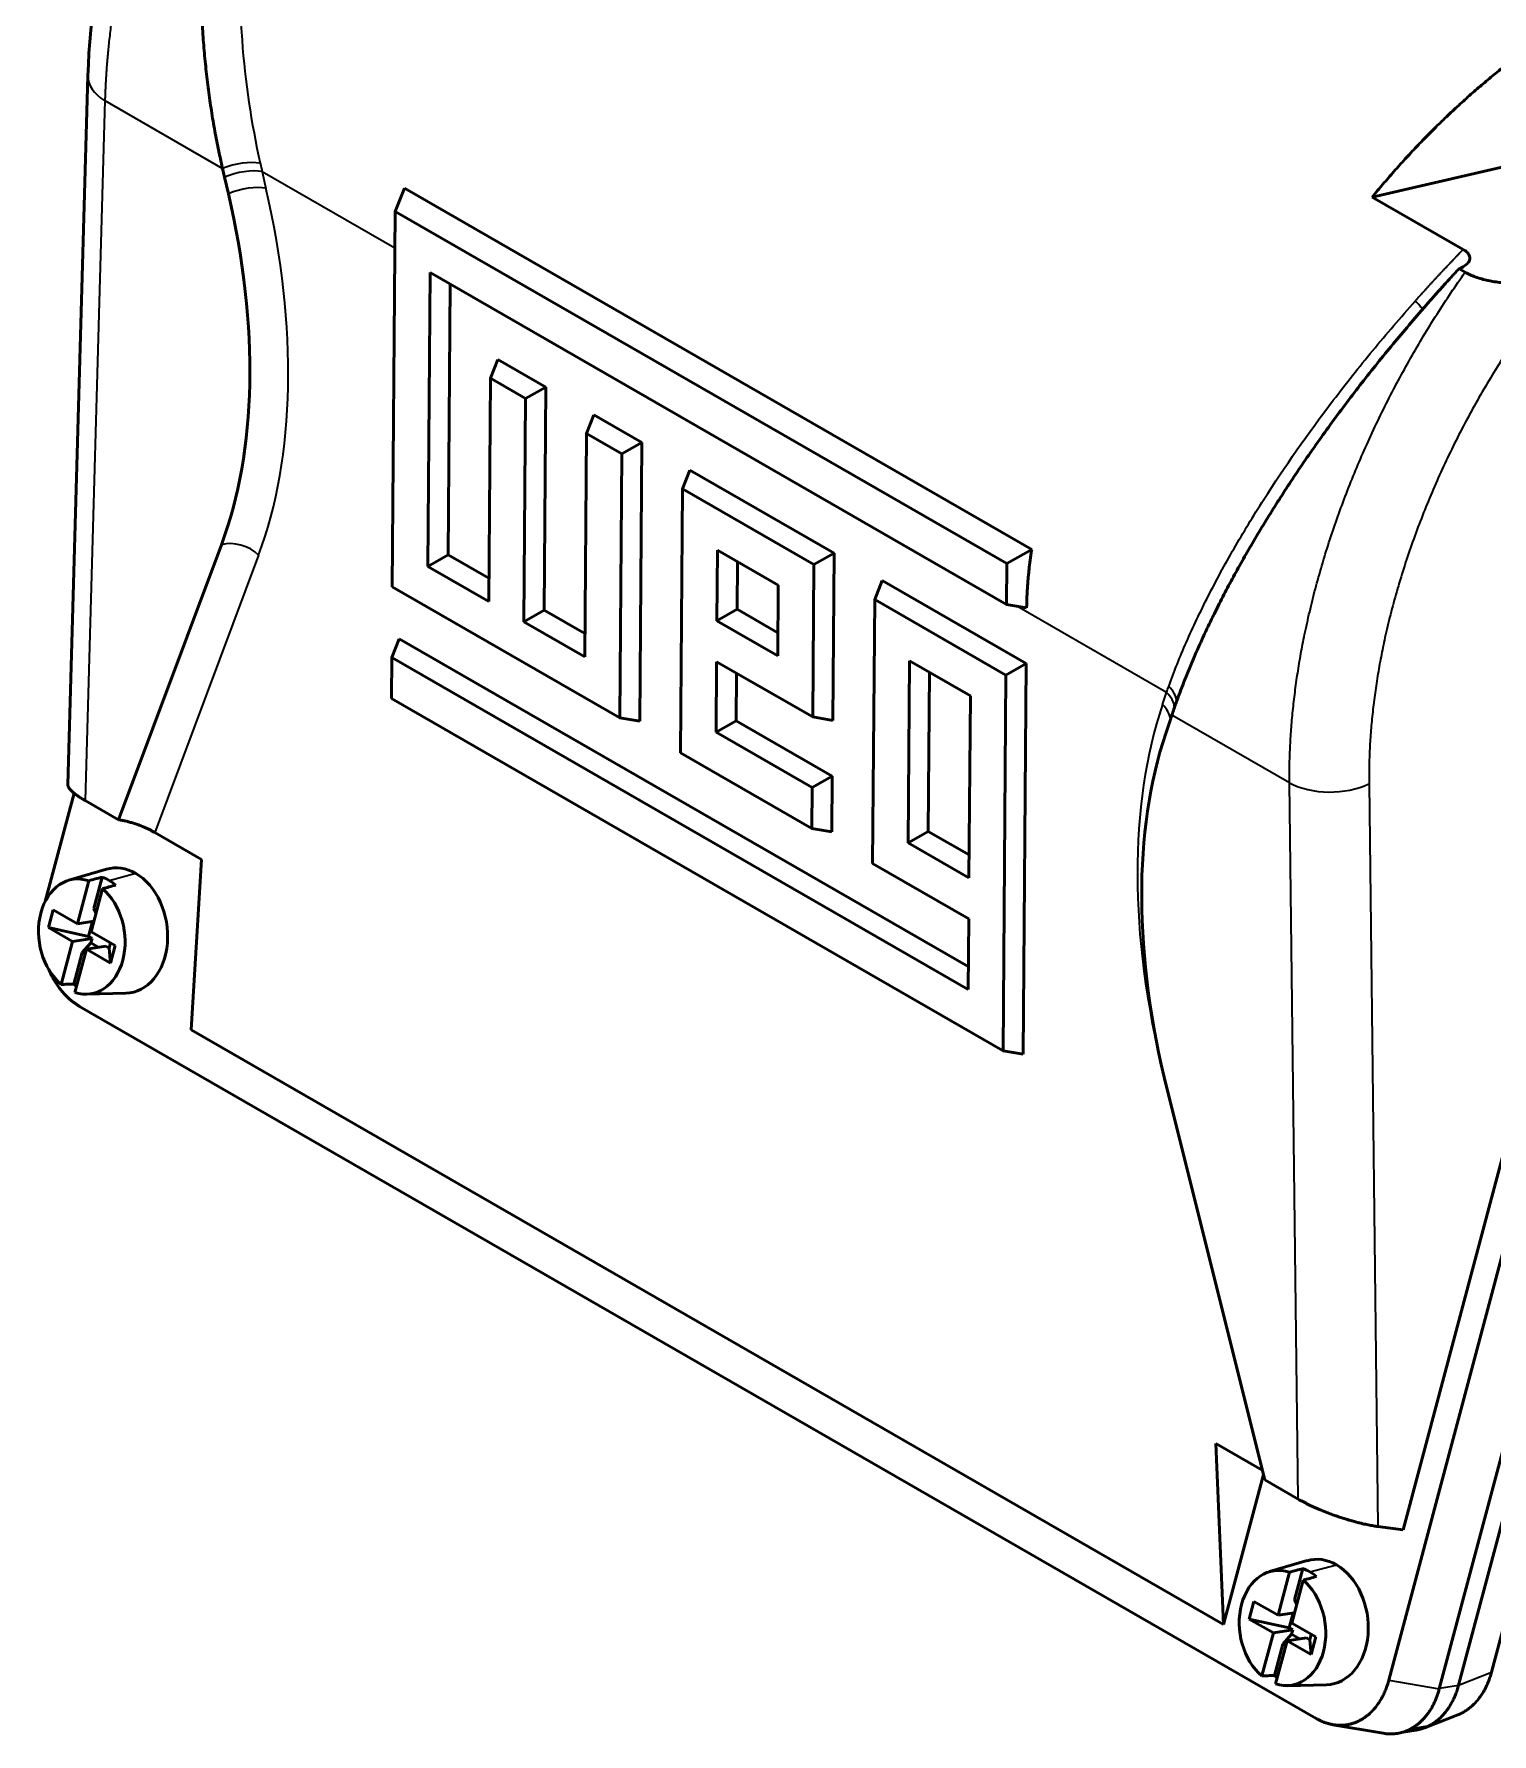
# Model space of a CAD drawing. Header units: millimetres. Extents: x 708 to 3306, y 798 to 2244.
# Drawn here: x 2793.2 to 2943.5, y 951.7 to 1126.9 of the extents above; entities that cross this region are included whole.
import ezdxf

# ---------------------------------------------------------------- set-up
doc = ezdxf.new("R2010")
doc.units = ezdxf.units.MM
doc.header["$LTSCALE"] = 10
doc.layers.add('Visible (ISO)', color=7, linetype='Continuous', lineweight=50)
doc.layers.add('Visible Narrow (ISO)', color=7, linetype='Continuous', lineweight=35)

msp = doc.modelspace()

# ---------------------------------------------------------------- linework, layer by layer
at = {"layer": 'Visible (ISO)'}
for p, q in [((2796.68, 1049.54), (2798.75, 1122.59)), ((2938.01, 956.34), (2982.21, 1122.18)), ((2940.01, 956.73), (2984.08, 1122.12)), ((2943.4, 958.06), (2987.19, 1122.4)), ((2932.81, 957.24), (2976.39, 1120.84)), ((2815.69, 1117.64), (2815.69, 1117.64)), ((2931.11, 1110.09), (2956.51, 1115.94)), ((2812.83, 1112.14), (2812.62, 1113.05)), ((2813.23, 1110.43), (2812.83, 1112.14)), ((2831.36, 1111.01), (2830.42, 1108.62)), ((2831.36, 1111.01), (2896.01, 1073.78)), ((2931.11, 1110.09), (2940.48, 1104.69)), ((2830.42, 1108.62), (2830.12, 1069.91)), ((2893.45, 1072.32), (2830.42, 1108.62)), ((2970.3, 1108), (2934.28, 972.75)), ((2833.78, 1072.03), (2834.02, 1102.31)), ((2834.02, 1102.31), (2893.42, 1068.1)), ((2940.05, 1102.71), (2940.1, 1102.73)), ((2940.05, 1102.71), (2940.68, 1102.35)), ((2836.08, 1101.12), (2835.86, 1073.22)), ((2840.99, 1093.36), (2840.23, 1091.42)), ((2840.99, 1093.36), (2845.94, 1090.51)), ((2840.23, 1091.42), (2840.05, 1068.42)), ((2843.86, 1089.33), (2840.23, 1091.42)), ((2845.94, 1090.51), (2843.86, 1089.33)), ((2845.94, 1090.51), (2845.76, 1067.52)), ((2843.68, 1066.33), (2843.86, 1089.33)), ((2850.89, 1087.66), (2850.13, 1085.72)), ((2850.89, 1087.66), (2855.84, 1084.81)), ((2850.13, 1085.72), (2849.95, 1062.72)), ((2853.76, 1083.63), (2850.13, 1085.72)), ((2855.84, 1084.81), (2853.76, 1083.63)), ((2855.84, 1084.81), (2855.62, 1056.07)), ((2853.55, 1056.42), (2853.76, 1083.63)), ((2860.79, 1081.96), (2860.03, 1080.02)), ((2860.79, 1081.96), (2875.64, 1073.41)), ((2860.03, 1080.02), (2859.82, 1052.81)), ((2873.56, 1072.23), (2860.03, 1080.02)), ((2801.9, 1045.91), (2812.5, 1074.25)), ((2835.86, 1073.22), (2833.78, 1072.03)), ((2835.86, 1073.22), (2840.07, 1070.8)), ((2863.63, 1073.71), (2863.57, 1066.43)), ((2869.9, 1070.1), (2863.63, 1073.71)), ((2865.65, 1067.61), (2865.69, 1072.52)), ((2873.44, 1056.51), (2873.56, 1072.23)), ((2875.64, 1073.41), (2873.56, 1072.23)), ((2875.64, 1073.41), (2875.51, 1056.16)), ((2893.42, 1068.1), (2893.45, 1072.32)), ((2896.01, 1073.78), (2893.45, 1072.32)), ((2840.05, 1068.42), (2833.78, 1072.03)), ((2880.59, 1070.56), (2879.83, 1068.62)), ((2880.59, 1070.56), (2895.44, 1062.01)), ((2830.12, 1069.91), (2853.55, 1056.42)), ((2869.84, 1062.82), (2869.9, 1070.1)), ((2845.76, 1067.52), (2843.68, 1066.33)), ((2845.76, 1067.52), (2849.97, 1065.1)), ((2865.65, 1067.61), (2863.57, 1066.43)), ((2869.86, 1065.19), (2865.65, 1067.61)), ((2879.83, 1068.62), (2879.61, 1041.4)), ((2893.36, 1060.82), (2879.83, 1068.62)), ((2895.49, 1067.76), (2893.42, 1068.1)), ((2849.95, 1062.72), (2843.68, 1066.33)), ((2863.57, 1066.43), (2869.84, 1062.82)), ((2830.82, 1064.57), (2830.06, 1062.63)), ((2830.82, 1064.57), (2889.48, 1030.79)), ((2830.06, 1062.63), (2830.03, 1058.41)), ((2889.46, 1028.42), (2830.06, 1062.63)), ((2863.48, 1054.93), (2863.54, 1062.21)), ((2863.54, 1062.21), (2873.44, 1056.51)), ((2883.43, 1062.31), (2883.28, 1043.53)), ((2889.7, 1058.7), (2883.43, 1062.31)), ((2895.44, 1062.01), (2893.36, 1060.82)), ((2895.44, 1062.01), (2895.12, 1021.77)), ((2865.6, 1061.02), (2865.56, 1056.12)), ((2885.36, 1044.72), (2885.49, 1061.12)), ((2893.06, 1022.11), (2893.36, 1060.82)), ((2830.03, 1058.41), (2893.06, 1022.11)), ((2889.55, 1039.92), (2889.7, 1058.7)), ((2875.51, 1056.16), (2873.44, 1056.51)), ((2910.46, 1056.71), (2910.24, 1056.05)), ((2855.62, 1056.07), (2853.55, 1056.42)), ((2865.56, 1056.12), (2863.48, 1054.93)), ((2873.38, 1049.23), (2863.48, 1054.93)), ((2865.56, 1056.12), (2875.46, 1050.42)), ((2910.24, 1056.05), (2909.82, 1054.8)), ((2859.82, 1052.81), (2873.35, 1045.01)), ((2875.46, 1050.42), (2873.38, 1049.23)), ((2875.46, 1050.42), (2875.41, 1044.67)), ((2794.35, 1037.51), (2797.32, 1048.66)), ((2798.46, 1047.89), (2801.9, 1045.91)), ((2873.35, 1045.01), (2873.38, 1049.23)), ((2810.45, 1041.84), (2805.65, 1044.61)), ((2875.41, 1044.67), (2873.35, 1045.01)), ((2885.36, 1044.72), (2883.28, 1043.53)), ((2889.57, 1042.29), (2885.36, 1044.72)), ((2883.28, 1043.53), (2889.55, 1039.92)), ((2796.79, 1039.7), (2800.66, 1040.82)), ((2809.39, 1024.26), (2810.45, 1041.84)), ((2879.61, 1041.4), (2889.52, 1035.7)), ((2797.66, 1035.2), (2798.84, 1039.64)), ((2800.21, 1040), (2799.35, 1036.77)), ((2799.07, 1034.38), (2800.25, 1038.82)), ((2795.18, 1036.62), (2794.7, 1034.81)), ((2795.18, 1036.62), (2797.66, 1035.2)), ((2797.66, 1035.2), (2799.36, 1035.46)), ((2799.22, 1035.44), (2798.81, 1033.9)), ((2799.66, 1036.59), (2799.35, 1036.77)), ((2799.35, 1036.77), (2799.58, 1036.32)), ((2889.52, 1035.7), (2889.46, 1028.42)), ((2794.7, 1034.81), (2797.17, 1033.38)), ((2794.7, 1034.81), (2798.81, 1033.9)), ((2797.17, 1033.38), (2799.17, 1033.69)), ((2799.17, 1033.69), (2798.81, 1033.9)), ((2799.17, 1033.69), (2799.04, 1033.24)), ((2799.07, 1034.38), (2801.54, 1032.96)), ((2795.99, 1028.95), (2797.17, 1033.38)), ((2797.28, 1028.99), (2798.14, 1032.23)), ((2797.4, 1028.13), (2798.59, 1032.57)), ((2798.14, 1032.23), (2799.04, 1033.24)), ((2798.45, 1032.05), (2798.14, 1032.23)), ((2798.59, 1032.57), (2800.58, 1032.88)), ((2798.59, 1032.57), (2801.06, 1031.14)), ((2799.04, 1033.24), (2799.86, 1032.77)), ((2800.93, 1032.68), (2800.58, 1032.88)), ((2801.08, 1033.23), (2800.93, 1032.68)), ((2801.06, 1031.14), (2800.93, 1032.68)), ((2801.54, 1032.96), (2801.06, 1031.14)), ((2925.34, 953.3), (2797.89, 1026.69)), ((2798.61, 1027.94), (2802.64, 1028.04)), ((2915.77, 962.99), (2809.39, 1024.26)), ((2895.12, 1021.77), (2893.06, 1022.11)), ((2909.97, 1018.12), (2920.03, 977.89)), ((2919.78, 978.88), (2915, 981.64)), ((2915, 981.64), (2915.77, 962.99)), ((2919.89, 978.45), (2915.77, 962.99)), ((2923.47, 975.91), (2920.03, 977.89)), ((2934.28, 972.75), (2931.7, 973.08)), ((2920.53, 968.44), (2924.4, 969.57)), ((2921.4, 963.94), (2922.58, 968.38)), ((2922.81, 963.12), (2924, 967.56)), ((2923.95, 968.74), (2923.09, 965.51)), ((2918.92, 965.36), (2918.44, 963.55)), ((2918.92, 965.36), (2921.4, 963.94)), ((2923.4, 965.33), (2923.09, 965.51)), ((2923.09, 965.51), (2923.33, 965.06)), ((2921.4, 963.94), (2923.1, 964.2)), ((2922.97, 964.18), (2922.56, 962.64)), ((2918.44, 963.55), (2920.92, 962.12)), ((2918.44, 963.55), (2922.56, 962.64)), ((2919.73, 957.69), (2920.92, 962.12)), ((2920.92, 962.12), (2922.91, 962.43)), ((2921.88, 960.97), (2922.79, 961.98)), ((2922.91, 962.43), (2922.56, 962.64)), ((2922.91, 962.43), (2922.79, 961.98)), ((2922.79, 961.98), (2923.61, 961.51)), ((2922.81, 963.12), (2925.29, 961.7)), ((2924.82, 961.97), (2924.68, 961.42)), ((2921.02, 957.73), (2921.88, 960.97)), ((2921.15, 956.87), (2922.33, 961.31)), ((2922.19, 960.79), (2921.88, 960.97)), ((2922.33, 961.31), (2924.32, 961.62)), ((2922.33, 961.31), (2924.8, 959.88)), ((2924.68, 961.42), (2924.32, 961.62)), ((2924.8, 959.88), (2924.68, 961.42)), ((2925.29, 961.7), (2924.8, 959.88)), ((2922.36, 956.68), (2926.39, 956.78)), ((2939.93, 953.68), (2936.54, 952.35)), ((2927.05, 952.66), (2932.25, 951.77)), ((2934.3, 951.9), (2935.61, 952.1))]:
    msp.add_line(p, q, dxfattribs=at)
for centre, major_axis, ratio, start_param, end_param in [((2765.93, 1120.14), (-34.45, 60.94), 0.583342, 3.597034, 4.241972), ((2956.85, 1010.19), (34.45, -60.94), 0.583342, 3.625154, 4.270092), ((2802.11, 1034.5), (-1, 6.42), 0.740119, 5.746972, 6.379624), ((2798.12, 1033.88), (-0.92, 5.9), 0.740119, 5.915125, 8.720411), ((2799.45, 1034.09), (-0.94, 6.08), 0.740119, 5.746972, 5.910297), ((2799.45, 1034.09), (-0.94, 6.08), 0.740119, 5.583646, 5.746972), ((2802.11, 1034.5), (1, -6.42), 0.740119, 6.186747, 8.888564), ((2798.12, 1033.88), (0.92, -5.9), 0.740119, 5.915125, 8.720411), ((2799.45, 1034.09), (0.94, -6.08), 0.740119, 5.583646, 5.655436), ((2921.86, 962.62), (-0.92, 5.9), 0.740119, 5.915125, 8.720411), ((2925.85, 963.24), (-1, 6.42), 0.740119, 5.746972, 6.379624), ((2925.85, 963.24), (1, -6.42), 0.740119, 6.186747, 8.888564), ((2921.86, 962.62), (0.92, -5.9), 0.740119, 5.915125, 8.720411), ((2923.19, 962.83), (-0.94, 6.08), 0.740119, 5.746972, 5.910297), ((2923.19, 962.83), (-0.94, 6.08), 0.740119, 5.583646, 5.746972), ((2923.19, 962.83), (0.94, -6.08), 0.740119, 5.583646, 5.655436)]:
    msp.add_ellipse(centre, major_axis=major_axis, ratio=ratio, start_param=start_param, end_param=end_param, dxfattribs=at)
for points, weights in [([(2812.62, 1113.05), (2808.58, 1130.63), (2809.94, 1149.7), (2816.5, 1167.26)], [1, 0.947403746656, 0.947403746656, 1]), ([(2961.22, 1133.63), (2950.07, 1128.72), (2939.7, 1120.62), (2931.11, 1110.09)], [1, 0.96864839901, 0.96864839901, 1]), ([(2940.05, 1102.71), (2938.73, 1101.28), (2937.42, 1099.83), (2936.15, 1098.36)], [1, 0.99939893177, 0.99939893177, 1]), ([(2936.15, 1098.36), (2923.78, 1084.15), (2914.74, 1069.49), (2910.46, 1056.71)], [1, 0.947403746649, 0.947403746649, 1]), ([(2896.01, 1073.78), (2895.7, 1071.75), (2895.52, 1069.74), (2895.49, 1067.76)], [1, 0.998968292981, 0.998968292981, 1]), ([(2798.46, 1047.89), (2797.33, 1048.55), (2796.67, 1049.13), (2796.68, 1049.54)], [1, 0.904391816291, 0.859564608813, 0.865518377567]), ([(2805.65, 1044.61), (2804.48, 1045.28), (2803.02, 1045.79), (2801.9, 1045.91)], [1, 0.8537498332, 0.8537498332, 1]), ([(2794.72, 1030.47), (2795.46, 1028.73), (2796.58, 1027.45), (2797.89, 1026.69)], [0.860181431891, 0.86844902717, 0.91505521654, 1]), ([(2931.7, 973.08), (2929.17, 973.4), (2925.83, 974.55), (2923.47, 975.91)], [1, 0.819993125959, 0.819993125959, 1]), ([(2925.34, 953.3), (2928.62, 951.41), (2931.69, 953.02), (2932.81, 957.24)], [1, 0.811792362023, 0.811792362023, 1]), ([(2937, 952.56), (2938.44, 953.32), (2939.49, 954.78), (2940.01, 956.73)], [1, 0.949947616046, 0.949947616046, 1]), ([(2943.4, 958.06), (2942.83, 955.94), (2941.63, 954.35), (2939.93, 953.68)], [1, 0.893721366855, 0.846059809799, 0.857015328833]), ([(2938.01, 956.34), (2937.15, 953.11), (2934.98, 951.29), (2932.25, 951.77)], [1, 0.848962638004, 0.81913334686, 0.910512126567]), ([(2935.61, 952.1), (2936.1, 952.18), (2936.56, 952.33), (2937, 952.56)], [0.967411705495, 0.973199662915, 0.98406242775, 1])]:
    msp.add_rational_spline(points, weights, degree=3, dxfattribs=at)
msp.add_open_spline([(2798.75, 1122.59), (2798.92, 1128.73), (2799.95, 1135.39), (2801.74, 1142.1)], degree=3, dxfattribs=at)
for points, knots in [([(2940.48, 1104.69), (2940.62, 1104.61), (2940.74, 1104.53), (2940.94, 1104.35), (2941.02, 1104.25), (2941.13, 1104.06), (2941.16, 1103.97), (2941.18, 1103.78), (2941.17, 1103.69), (2941.08, 1103.42), (2940.95, 1103.26), (2940.59, 1102.97), (2940.36, 1102.84), (2940.1, 1102.73)], [0, 0, 0, 0, 0.000588522, 0.000588522, 0.001177045, 0.001177045, 0.001765567, 0.001765567, 0.00235409, 0.00235409, 0.003531135, 0.003531135, 0.00470818, 0.00470818, 0.00470818, 0.00470818]), ([(2940.68, 1102.35), (2941, 1102.16), (2941.37, 1102), (2941.97, 1101.78), (2942.18, 1101.71), (2942.61, 1101.6), (2942.83, 1101.54), (2943.49, 1101.4), (2943.95, 1101.33), (2944.85, 1101.23), (2945.3, 1101.21), (2945.97, 1101.2), (2946.19, 1101.2), (2946.62, 1101.21), (2946.84, 1101.22), (2947.47, 1101.26), (2947.88, 1101.3), (2948.67, 1101.42), (2949.06, 1101.49), (2949.8, 1101.65), (2950.16, 1101.75), (2950.5, 1101.85)], [0, 0, 0, 0, 0.00136146, 0.00136146, 0.00204219, 0.00204219, 0.00272291, 0.00272291, 0.00408437, 0.00408437, 0.00544583, 0.00544583, 0.00612656, 0.00612656, 0.00680729, 0.00680729, 0.00816874, 0.00816874, 0.0095302, 0.0095302, 0.01089166, 0.01089166, 0.01089166, 0.01089166]), ([(2798.84, 1039.64), (2799.06, 1039.7), (2799.28, 1039.76), (2799.51, 1039.82), (2799.74, 1039.88), (2799.97, 1039.94), (2800.21, 1040)], [0.010170828, 0.010170828, 0.010170828, 0.010170828, 0.011148918, 0.011148918, 0.011148918, 0.012178681, 0.012178681, 0.012178681, 0.012178681]), ([(2800.25, 1038.82), (2800.47, 1038.88), (2800.7, 1038.94), (2800.92, 1039), (2801.15, 1039.06), (2801.39, 1039.13), (2801.62, 1039.19)], [0.010170828, 0.010170828, 0.010170828, 0.010170828, 0.011148918, 0.011148918, 0.011148918, 0.012178681, 0.012178681, 0.012178681, 0.012178681]), ([(2795.99, 1028.95), (2796.2, 1028.95), (2796.41, 1028.96), (2796.62, 1028.97), (2796.84, 1028.97), (2797.06, 1028.98), (2797.28, 1028.99)], [0.010170828, 0.010170828, 0.010170828, 0.010170828, 0.011148918, 0.011148918, 0.011148918, 0.012178681, 0.012178681, 0.012178681, 0.012178681]), ([(2922.58, 968.38), (2922.8, 968.44), (2923.03, 968.5), (2923.25, 968.56), (2923.48, 968.62), (2923.72, 968.68), (2923.95, 968.74)], [0.010170828, 0.010170828, 0.010170828, 0.010170828, 0.011148918, 0.011148918, 0.011148918, 0.012178681, 0.012178681, 0.012178681, 0.012178681]), ([(2924, 967.56), (2924.22, 967.62), (2924.44, 967.68), (2924.66, 967.74), (2924.9, 967.8), (2925.13, 967.87), (2925.37, 967.93)], [0.010170828, 0.010170828, 0.010170828, 0.010170828, 0.011148918, 0.011148918, 0.011148918, 0.012178681, 0.012178681, 0.012178681, 0.012178681]), ([(2919.73, 957.69), (2919.94, 957.69), (2920.15, 957.7), (2920.36, 957.71), (2920.58, 957.72), (2920.8, 957.72), (2921.02, 957.73)], [0.010170828, 0.010170828, 0.010170828, 0.010170828, 0.011148918, 0.011148918, 0.011148918, 0.012178681, 0.012178681, 0.012178681, 0.012178681])]:
    msp.add_open_spline(points, degree=3, knots=knots, dxfattribs=at)
at = {"layer": 'Visible Narrow (ISO)'}
for p, q in [((2800.5, 1120.03), (2798.46, 1047.89)), ((2800.5, 1120.03), (2812.62, 1113.05)), ((2830.39, 1104.83), (2816.71, 1112.71)), ((2816.71, 1112.71), (2817.1, 1110.99)), ((2816.34, 1073.2), (2805.65, 1044.61)), ((2909.91, 1059.04), (2894.48, 1067.93)), ((2909.49, 1057.79), (2909.91, 1059.04)), ((2922.58, 1049.72), (2910.46, 1056.71)), ((2923.47, 975.91), (2922.58, 1049.72)), ((2930.78, 1049.64), (2931.7, 973.08)), ((2800.94, 1039.67), (2803.68, 1040.4)), ((2924.68, 968.41), (2927.42, 969.14)), ((2932.81, 957.24), (2938.01, 956.34)), ((2938.03, 956.42), (2940.01, 956.73)), ((2940.01, 956.73), (2943.4, 958.06)), ((2935.18, 952.28), (2937, 952.56))]:
    msp.add_line(p, q, dxfattribs=at)
for centre, major_axis, ratio, start_param, end_param in [((2804.74, 1122.42), (-6, 0.17), 0.583855, 0.000369, 0.801683), ((2814.24, 1112.33), (3.13, 0.68), 0.362509, 0.687191, 2.035364), ((2814.45, 1111.43), (3.12, 0.72), 0.368148, 0.678218, 2.028481), ((2814.84, 1109.72), (3.12, 0.72), 0.368148, 0.678218, 2.028481), ((2767.69, 1121.14), (35.98, -63.66), 0.583342, 0.455442, 1.10038), ((2934, 1100.4), (2.41, -2.11), 0.095865, 0.389728, 0.960072), ((2814.08, 1071.92), (3, -1.12), 0.729434, 1.021276, 2.371539), ((2907.65, 1057.76), (3.03, -1.02), 0.719101, 0.348587, 0.996279), ((2907.87, 1058.42), (3.03, -1.04), 0.710187, 0.344593, 0.996885), ((2958.61, 1011.19), (-35.98, 63.66), 0.583342, 0.483561, 1.123645), ((2907.23, 1056.51), (3.03, -1.02), 0.719101, 0.353984, 0.996279), ((2926.82, 1052.12), (6, 0.07), 0.556923, 3.920278, 5.425257)]:
    msp.add_ellipse(centre, major_axis=major_axis, ratio=ratio, start_param=start_param, end_param=end_param, dxfattribs=at)
for points, knots in [([(2820.21, 1165.8), (2819.82, 1164.75), (2819.45, 1163.69), (2818.74, 1161.55), (2818.41, 1160.47), (2817.47, 1157.22), (2816.92, 1155.04), (2815.53, 1148.46), (2814.91, 1144.03), (2814.53, 1138.44), (2814.47, 1137.31), (2814.39, 1135.07), (2814.38, 1133.96), (2814.38, 1130.64), (2814.47, 1128.45), (2814.95, 1121.95), (2815.57, 1117.72), (2816.51, 1113.58)], [0, 0, 0, 0, 0.00340053, 0.00340053, 0.00680106, 0.00680106, 0.01360211, 0.01360211, 0.02720423, 0.02720423, 0.03060475, 0.03060475, 0.03400528, 0.03400528, 0.04080634, 0.04080634, 0.05440845, 0.05440845, 0.05440845, 0.05440845]), ([(2910.13, 1059.66), (2910.4, 1060.41), (2910.69, 1061.16), (2911.3, 1062.68), (2911.62, 1063.45), (2912.64, 1065.78), (2913.39, 1067.36), (2915.03, 1070.57), (2915.91, 1072.2), (2917.34, 1074.69), (2917.84, 1075.53), (2918.86, 1077.22), (2919.39, 1078.07), (2922.1, 1082.32), (2924.49, 1085.73), (2928.4, 1090.86), (2929.75, 1092.57), (2931.87, 1095.14), (2932.59, 1095.99), (2934.05, 1097.69), (2934.79, 1098.54), (2935.54, 1099.38)], [0, 0, 0, 0, 0.00339883, 0.00339883, 0.00679766, 0.00679766, 0.01359533, 0.01359533, 0.02039299, 0.02039299, 0.02379182, 0.02379182, 0.02719066, 0.02719066, 0.04078599, 0.04078599, 0.04758365, 0.04758365, 0.05098248, 0.05098248, 0.05438131, 0.05438131, 0.05438131, 0.05438131])]:
    msp.add_open_spline(points, degree=3, knots=knots, dxfattribs=at)
for points, weights in [([(2803.55, 1139.94), (2801.69, 1132.97), (2800.67, 1126.27), (2800.5, 1120.03)], [1, 0.99040596744, 0.99040596744, 1]), ([(2935.54, 1099.38), (2937.15, 1101.18), (2938.8, 1102.96), (2940.48, 1104.69)], [1, 0.999005979958, 0.999005979958, 1]), ([(2922.58, 1049.72), (2922.41, 1066.81), (2928.85, 1085.55), (2940.68, 1102.35)], [1, 0.935831357745, 0.935831357745, 1]), ([(2950.5, 1101.85), (2937.69, 1085.74), (2930.57, 1066.88), (2930.78, 1049.64)], [1, 0.922794181912, 0.922794181912, 1])]:
    msp.add_rational_spline(points, weights, degree=3, dxfattribs=at)
for points in [[(2816.51, 1113.58), (2816.57, 1113.29), (2816.64, 1113), (2816.71, 1112.71)], [(2909.91, 1059.04), (2909.98, 1059.25), (2910.06, 1059.45), (2910.13, 1059.66)]]:
    msp.add_open_spline(points, degree=3, dxfattribs=at)

doc.saveas('drawing.dxf')
